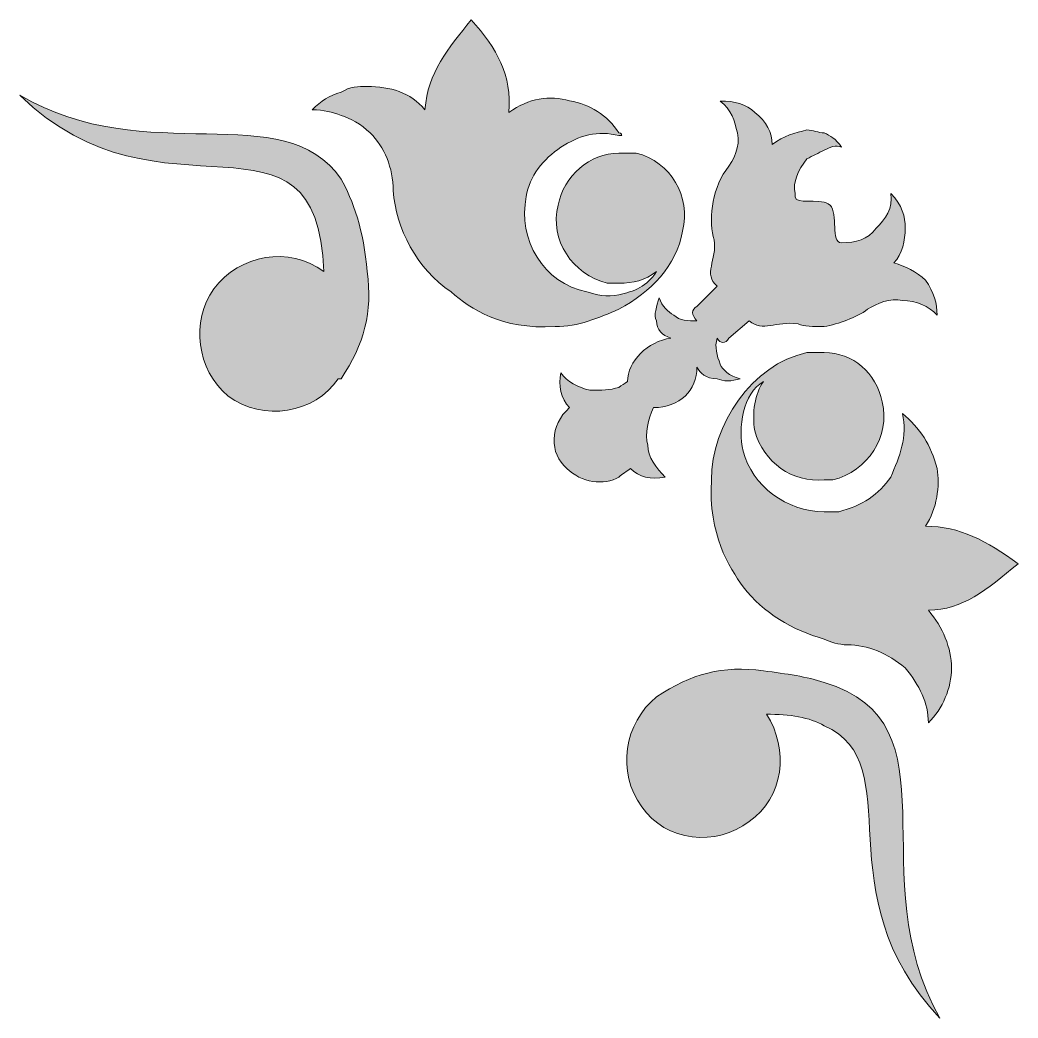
# Model space of a CAD drawing. Header units: inches. Extents: x -227 to 822, y -104 to 945.
import ezdxf

# ---------------------------------------------------------------- set-up
doc = ezdxf.new("R2010")
doc.units = ezdxf.units.IN
doc.header["$MEASUREMENT"] = 0
doc.layers.add('图层 1', color=7, linetype='Continuous')

# ---------------------------------------------------------------- blocks, each defined once
blk = doc.blocks.new('block 2')
at = {"layer": '图层 1', "true_color": 0xffffff}
h = blk.add_hatch(color=7, dxfattribs=at)
h.dxf.hatch_style = 2
edge = h.paths.add_edge_path()
edge.add_spline(control_points=[(402.4, 640.9), (435.8, 659.1), (463.2, 686.5), (469.2, 723), (478.4, 759.4), (457.1, 795.9), (420.6, 805), (414.5, 805), (408.4, 805), (402.4, 805), (372, 805), (344.6, 780.7), (338.5, 750.3), (329.4, 713.8), (353.7, 677.4), (390.2, 668.2), (393.2, 668.2), (399.3, 668.2), (402.4, 668.2), (417.6, 668.2), (429.7, 671.3), (441.9, 680.4), (432.8, 665.2), (417.6, 659.1), (402.4, 656.1), (390.2, 653), (378.1, 656.1), (368.9, 659.1), (323.3, 668.2), (296, 713.8), (305.1, 759.4), (308.1, 780.7), (323.3, 799), (341.6, 811.1), (359.8, 823.3), (381.1, 829.3), (402.4, 823.3), (405.4, 823.3), (405.4, 823.3), (405.4, 823.3), (405.4, 823.3), (405.4, 826.3), (402.4, 826.3), (390.2, 844.6), (372, 856.7), (350.7, 859.8), (329.4, 865.8), (308.1, 862.8), (286.9, 847.6), (289.9, 887.1), (274.7, 914.5), (247.3, 944.9), (223, 914.5), (201.7, 890.1), (198.7, 850.6), (183.5, 868.9), (162.2, 874.9), (137.9, 874.9), (128.8, 874.9), (119.7, 874.9), (110.6, 868.9), (98.4, 865.8), (89.3, 859.7), (80.2, 850.6), (92.3, 850.6), (101.4, 847.6), (110.6, 844.6), (119.7, 841.5), (131.8, 835.4), (141, 826.3), (156.1, 811.1), (165.3, 789.8), (165.3, 765.5), (168.3, 726), (189.6, 683.5), (226.1, 659.1), (247.3, 640.9), (277.7, 619.6), (335.5, 622.6), (359.8, 622.6), (381.1, 631.8), (402.4, 640.9)], knot_values=[0, 0, 0, 0, 1, 1, 1, 2, 2, 2, 3, 3, 3, 4, 4, 4, 5, 5, 5, 6, 6, 6, 7, 7, 7, 8, 8, 8, 9, 9, 9, 10, 10, 10, 11, 11, 11, 12, 12, 12, 13, 13, 13, 14, 14, 14, 15, 15, 15, 16, 16, 16, 17, 17, 17, 18, 18, 18, 19, 19, 19, 20, 20, 20, 21, 21, 21, 22, 22, 22, 23, 23, 23, 24, 24, 24, 25, 25, 25, 26, 26, 26, 27, 27, 27, 27], degree=3, periodic=1)
h = blk.add_hatch(color=7, dxfattribs=at)
h.dxf.hatch_style = 2
edge = h.paths.add_edge_path()
edge.add_spline(control_points=[(110.6, 777.7), (49.8, 865.8), (-93.1, 786.8), (-226.9, 865.8), (-77.9, 719.9), (86.2, 871.9), (92.3, 680.4), (55.8, 707.8), (4.2, 698.6), (-23.2, 662.2), (-47.5, 628.7), (-41.4, 577), (-8, 549.7), (28.5, 522.3), (83.2, 531.5), (107.5, 567.9), (107.5, 567.9), (110.6, 567.9), (110.6, 567.9), (134.9, 604.4), (144, 637.9), (137.9, 680.4), (134.9, 723), (122.7, 756.4), (110.6, 777.7)], knot_values=[0, 0, 0, 0, 1, 1, 1, 2, 2, 2, 3, 3, 3, 4, 4, 4, 5, 5, 5, 6, 6, 6, 7, 7, 7, 8, 8, 8, 8], degree=3, periodic=1)
h = blk.add_hatch(color=7, dxfattribs=at)
h.dxf.hatch_style = 2
edge = h.paths.add_edge_path()
edge.add_spline(control_points=[(451, 464.6), (441.9, 473.7), (432.8, 485.9), (432.8, 498), (429.7, 510.2), (432.8, 525.4), (438.9, 537.5), (466.2, 537.5), (484.5, 555.8), (484.5, 580.1), (487.5, 574), (493.6, 567.9), (505.7, 567.9), (511.8, 564.9), (520.9, 564.9), (530, 567.9), (517.9, 571), (511.8, 577), (508.8, 583.1), (505.7, 592.3), (502.7, 601.4), (505.7, 610.5), (508.8, 604.4), (514.8, 604.4), (517.9, 610.5), (517.9, 610.5), (539.2, 628.7), (539.2, 628.7), (554.4, 616.6), (566.5, 628.7), (590.8, 625.7), (596.9, 622.6), (606, 622.6), (618.2, 622.6), (633.4, 625.7), (651.6, 631.8), (663.8, 640.9), (672.9, 647), (688.1, 653), (700.3, 650), (715.5, 650), (727.6, 643.9), (736.8, 634.8), (736.8, 647), (733.7, 659.1), (724.6, 671.3), (715.5, 680.4), (703.3, 686.5), (691.2, 689.5), (700.3, 698.6), (703.3, 713.8), (703.3, 726), (703.3, 738.2), (700.3, 750.3), (688.1, 762.5), (691.2, 747.3), (682, 735.1), (672.9, 726), (663.8, 713.8), (651.6, 710.8), (636.4, 710.8), (624.3, 710.8), (633.4, 741.2), (624.3, 750.3), (624.3, 750.3), (621.2, 753.3), (618.2, 753.3), (603, 756.4), (584.8, 750.3), (587.8, 762.5), (584.8, 774.6), (590.8, 786.8), (600, 799), (606, 802), (612.1, 805), (618.2, 808.1), (624.3, 811.1), (630.4, 814.1), (636.4, 811.1), (630.4, 820.2), (624.3, 823.3), (618.2, 826.3), (612.1, 826.3), (606, 829.3), (600, 829.3), (587.8, 826.3), (575.6, 823.3), (563.5, 814.1), (563.5, 826.3), (557.4, 838.5), (545.2, 847.6), (536.1, 856.7), (524, 859.7), (508.8, 859.7), (520.9, 850.6), (524, 838.5), (527, 826.3), (530, 811.1), (524, 799), (514.8, 786.8), (499.6, 765.5), (496.6, 732.1), (502.7, 713.8), (505.7, 692.6), (490.5, 677.4), (505.7, 665.2), (505.7, 665.2), (484.5, 643.9), (484.5, 643.9), (478.4, 640.9), (478.4, 634.8), (484.5, 628.7), (475.3, 628.7), (466.2, 628.7), (460.1, 634.8), (454, 637.9), (448, 643.9), (444.9, 653), (441.9, 643.9), (438.9, 634.8), (441.9, 628.7), (441.9, 619.6), (448, 613.5), (457.1, 610.5), (432.8, 607.4), (411.5, 586.2), (411.5, 564.9), (408.4, 561.8), (405.4, 561.8), (402.4, 558.8), (393.3, 555.8), (384.1, 555.8), (372, 555.8), (359.8, 558.8), (347.7, 564.9), (341.6, 574), (338.5, 561.8), (341.6, 546.7), (350.7, 537.5), (329.4, 519.3), (329.4, 488.9), (347.7, 473.7), (362.8, 458.5), (387.2, 455.5), (402.4, 464.6), (405.4, 467.6), (411.5, 470.7), (414.5, 473.7), (423.7, 464.6), (435.8, 461.5), (451, 464.6)], knot_values=[0, 0, 0, 0, 1, 1, 1, 2, 2, 2, 3, 3, 3, 4, 4, 4, 5, 5, 5, 6, 6, 6, 7, 7, 7, 8, 8, 8, 9, 9, 9, 10, 10, 10, 11, 11, 11, 12, 12, 12, 13, 13, 13, 14, 14, 14, 15, 15, 15, 16, 16, 16, 17, 17, 17, 18, 18, 18, 19, 19, 19, 20, 20, 20, 21, 21, 21, 22, 22, 22, 23, 23, 23, 24, 24, 24, 25, 25, 25, 26, 26, 26, 27, 27, 27, 28, 28, 28, 29, 29, 29, 30, 30, 30, 31, 31, 31, 32, 32, 32, 33, 33, 33, 34, 34, 34, 35, 35, 35, 36, 36, 36, 37, 37, 37, 38, 38, 38, 39, 39, 39, 40, 40, 40, 41, 41, 41, 42, 42, 42, 43, 43, 43, 44, 44, 44, 45, 45, 45, 46, 46, 46, 47, 47, 47, 48, 48, 48, 49, 49, 49, 50, 50, 50, 50], degree=3, periodic=1)
h = blk.add_hatch(color=7, dxfattribs=at)
h.dxf.hatch_style = 2
edge = h.paths.add_edge_path()
edge.add_spline(control_points=[(821.9, 373.4), (788.4, 397.7), (761.1, 412.9), (724.6, 412.9), (736.8, 431.2), (739.8, 455.5), (736.8, 473.7), (730.7, 498), (718.5, 516.2), (700.3, 531.5), (706.3, 507.1), (697.2, 485.9), (688.1, 464.6), (676, 446.3), (657.7, 434.2), (633.4, 428.1), (627.3, 428.1), (624.3, 428.1), (618.2, 428.1), (578.7, 428.1), (542.2, 455.5), (533.1, 491.9), (527, 516.2), (533.1, 552.7), (554.4, 564.9), (545.2, 552.7), (542.2, 531.5), (545.2, 513.2), (554.4, 479.8), (584.8, 458.5), (618.2, 461.5), (621.2, 461.5), (624.3, 461.5), (627.3, 461.5), (663.8, 470.7), (688.1, 507.1), (679, 543.6), (672.9, 574), (648.6, 595.3), (618.2, 595.3), (612.1, 595.3), (606, 595.3), (600, 595.3), (542.2, 583.1), (499.6, 519.3), (499.6, 461.5), (496.6, 403.8), (517.9, 370.4), (533.1, 349.1), (554.4, 321.7), (584.8, 303.5), (618.2, 294.4), (624.3, 291.3), (633.4, 288.3), (642.5, 288.3), (663.8, 288.3), (685.1, 279.2), (703.3, 264), (718.5, 245.7), (727.6, 227.5), (727.6, 206.2), (742.8, 221.4), (751.9, 242.7), (751.9, 264), (751.9, 285.2), (742.8, 306.5), (727.6, 324.8), (764.1, 324.8), (788.4, 346), (821.9, 373.4)], knot_values=[0, 0, 0, 0, 1, 1, 1, 2, 2, 2, 3, 3, 3, 4, 4, 4, 5, 5, 5, 6, 6, 6, 7, 7, 7, 8, 8, 8, 9, 9, 9, 10, 10, 10, 11, 11, 11, 12, 12, 12, 13, 13, 13, 14, 14, 14, 15, 15, 15, 16, 16, 16, 17, 17, 17, 18, 18, 18, 19, 19, 19, 20, 20, 20, 21, 21, 21, 22, 22, 22, 23, 23, 23, 23], degree=3, periodic=1)
h = blk.add_hatch(color=7, dxfattribs=at)
h.dxf.hatch_style = 2
edge = h.paths.add_edge_path()
edge.add_spline(control_points=[(618.2, 248.7), (600, 254.8), (578.7, 257.9), (554.4, 260.9), (511.8, 267), (478.4, 257.9), (441.9, 233.6), (408.4, 206.2), (399.3, 154.5), (426.7, 118.1), (451, 81.6), (505.7, 75.5), (539.2, 102.8), (575.6, 127.2), (581.7, 178.8), (557.4, 215.3), (581.7, 215.3), (603, 212.3), (618.2, 203.2), (709.4, 163.6), (615.1, 26.9), (739.8, -103.9), (654.7, 45.1), (761.1, 206.2), (618.2, 248.7)], knot_values=[0, 0, 0, 0, 1, 1, 1, 2, 2, 2, 3, 3, 3, 4, 4, 4, 5, 5, 5, 6, 6, 6, 7, 7, 7, 8, 8, 8, 8], degree=3, periodic=1)
at = {"layer": '图层 1', "lineweight": 0}
for points, knots in [([(402.4, 640.9), (435.8, 659.1), (463.2, 686.5), (469.2, 723), (478.4, 759.4), (457.1, 795.9), (420.6, 805), (414.5, 805), (408.4, 805), (402.4, 805), (372, 805), (344.6, 780.7), (338.5, 750.3), (329.4, 713.8), (353.7, 677.4), (390.2, 668.2), (393.2, 668.2), (399.3, 668.2), (402.4, 668.2), (417.6, 668.2), (429.7, 671.3), (441.9, 680.4), (432.8, 665.2), (417.6, 659.1), (402.4, 656.1), (390.2, 653), (378.1, 656.1), (368.9, 659.1), (323.3, 668.2), (296, 713.8), (305.1, 759.4), (308.1, 780.7), (323.3, 799), (341.6, 811.1), (359.8, 823.3), (381.1, 829.3), (402.4, 823.3), (405.4, 823.3), (405.4, 823.3), (405.4, 823.3), (405.4, 823.3), (405.4, 826.3), (402.4, 826.3), (390.2, 844.6), (372, 856.7), (350.7, 859.8), (329.4, 865.8), (308.1, 862.8), (286.9, 847.6), (289.9, 887.1), (274.7, 914.5), (247.3, 944.9), (223, 914.5), (201.7, 890.1), (198.7, 850.6), (183.5, 868.9), (162.2, 874.9), (137.9, 874.9), (128.8, 874.9), (119.7, 874.9), (110.6, 868.9), (98.4, 865.8), (89.3, 859.7), (80.2, 850.6), (92.3, 850.6), (101.4, 847.6), (110.6, 844.6), (119.7, 841.5), (131.8, 835.4), (141, 826.3), (156.1, 811.1), (165.3, 789.8), (165.3, 765.5), (168.3, 726), (189.6, 683.5), (226.1, 659.1), (247.3, 640.9), (277.7, 619.6), (335.5, 622.6), (359.8, 622.6), (381.1, 631.8), (402.4, 640.9)], [0, 0, 0, 0, 1, 1, 1, 2, 2, 2, 3, 3, 3, 4, 4, 4, 5, 5, 5, 6, 6, 6, 7, 7, 7, 8, 8, 8, 9, 9, 9, 10, 10, 10, 11, 11, 11, 12, 12, 12, 13, 13, 13, 14, 14, 14, 15, 15, 15, 16, 16, 16, 17, 17, 17, 18, 18, 18, 19, 19, 19, 20, 20, 20, 21, 21, 21, 22, 22, 22, 23, 23, 23, 24, 24, 24, 25, 25, 25, 26, 26, 26, 27, 27, 27, 27]), ([(110.6, 777.7), (49.8, 865.8), (-93.1, 786.8), (-226.9, 865.8), (-77.9, 719.9), (86.2, 871.9), (92.3, 680.4), (55.8, 707.8), (4.2, 698.6), (-23.2, 662.2), (-47.5, 628.7), (-41.4, 577), (-8, 549.7), (28.5, 522.3), (83.2, 531.5), (107.5, 567.9), (107.5, 567.9), (110.6, 567.9), (110.6, 567.9), (134.9, 604.4), (144, 637.9), (137.9, 680.4), (134.9, 723), (122.7, 756.4), (110.6, 777.7)], [0, 0, 0, 0, 1, 1, 1, 2, 2, 2, 3, 3, 3, 4, 4, 4, 5, 5, 5, 6, 6, 6, 7, 7, 7, 8, 8, 8, 8]), ([(451, 464.6), (441.9, 473.7), (432.8, 485.9), (432.8, 498), (429.7, 510.2), (432.8, 525.4), (438.9, 537.5), (466.2, 537.5), (484.5, 555.8), (484.5, 580.1), (487.5, 574), (493.6, 567.9), (505.7, 567.9), (511.8, 564.9), (520.9, 564.9), (530, 567.9), (517.9, 571), (511.8, 577), (508.8, 583.1), (505.7, 592.3), (502.7, 601.4), (505.7, 610.5), (508.8, 604.4), (514.8, 604.4), (517.9, 610.5), (517.9, 610.5), (539.2, 628.7), (539.2, 628.7), (554.4, 616.6), (566.5, 628.7), (590.8, 625.7), (596.9, 622.6), (606, 622.6), (618.2, 622.6), (633.4, 625.7), (651.6, 631.8), (663.8, 640.9), (672.9, 647), (688.1, 653), (700.3, 650), (715.5, 650), (727.6, 643.9), (736.8, 634.8), (736.8, 647), (733.7, 659.1), (724.6, 671.3), (715.5, 680.4), (703.3, 686.5), (691.2, 689.5), (700.3, 698.6), (703.3, 713.8), (703.3, 726), (703.3, 738.2), (700.3, 750.3), (688.1, 762.5), (691.2, 747.3), (682, 735.1), (672.9, 726), (663.8, 713.8), (651.6, 710.8), (636.4, 710.8), (624.3, 710.8), (633.4, 741.2), (624.3, 750.3), (624.3, 750.3), (621.2, 753.3), (618.2, 753.3), (603, 756.4), (584.8, 750.3), (587.8, 762.5), (584.8, 774.6), (590.8, 786.8), (600, 799), (606, 802), (612.1, 805), (618.2, 808.1), (624.3, 811.1), (630.4, 814.1), (636.4, 811.1), (630.4, 820.2), (624.3, 823.3), (618.2, 826.3), (612.1, 826.3), (606, 829.3), (600, 829.3), (587.8, 826.3), (575.6, 823.3), (563.5, 814.1), (563.5, 826.3), (557.4, 838.5), (545.2, 847.6), (536.1, 856.7), (524, 859.7), (508.8, 859.7), (520.9, 850.6), (524, 838.5), (527, 826.3), (530, 811.1), (524, 799), (514.8, 786.8), (499.6, 765.5), (496.6, 732.1), (502.7, 713.8), (505.7, 692.6), (490.5, 677.4), (505.7, 665.2), (505.7, 665.2), (484.5, 643.9), (484.5, 643.9), (478.4, 640.9), (478.4, 634.8), (484.5, 628.7), (475.3, 628.7), (466.2, 628.7), (460.1, 634.8), (454, 637.9), (448, 643.9), (444.9, 653), (441.9, 643.9), (438.9, 634.8), (441.9, 628.7), (441.9, 619.6), (448, 613.5), (457.1, 610.5), (432.8, 607.4), (411.5, 586.2), (411.5, 564.9), (408.4, 561.8), (405.4, 561.8), (402.4, 558.8), (393.3, 555.8), (384.1, 555.8), (372, 555.8), (359.8, 558.8), (347.7, 564.9), (341.6, 574), (338.5, 561.8), (341.6, 546.7), (350.7, 537.5), (329.4, 519.3), (329.4, 488.9), (347.7, 473.7), (362.8, 458.5), (387.2, 455.5), (402.4, 464.6), (405.4, 467.6), (411.5, 470.7), (414.5, 473.7), (423.7, 464.6), (435.8, 461.5), (451, 464.6)], [0, 0, 0, 0, 1, 1, 1, 2, 2, 2, 3, 3, 3, 4, 4, 4, 5, 5, 5, 6, 6, 6, 7, 7, 7, 8, 8, 8, 9, 9, 9, 10, 10, 10, 11, 11, 11, 12, 12, 12, 13, 13, 13, 14, 14, 14, 15, 15, 15, 16, 16, 16, 17, 17, 17, 18, 18, 18, 19, 19, 19, 20, 20, 20, 21, 21, 21, 22, 22, 22, 23, 23, 23, 24, 24, 24, 25, 25, 25, 26, 26, 26, 27, 27, 27, 28, 28, 28, 29, 29, 29, 30, 30, 30, 31, 31, 31, 32, 32, 32, 33, 33, 33, 34, 34, 34, 35, 35, 35, 36, 36, 36, 37, 37, 37, 38, 38, 38, 39, 39, 39, 40, 40, 40, 41, 41, 41, 42, 42, 42, 43, 43, 43, 44, 44, 44, 45, 45, 45, 46, 46, 46, 47, 47, 47, 48, 48, 48, 49, 49, 49, 50, 50, 50, 50]), ([(821.9, 373.4), (788.4, 397.7), (761.1, 412.9), (724.6, 412.9), (736.8, 431.2), (739.8, 455.5), (736.8, 473.7), (730.7, 498), (718.5, 516.2), (700.3, 531.5), (706.3, 507.1), (697.2, 485.9), (688.1, 464.6), (676, 446.3), (657.7, 434.2), (633.4, 428.1), (627.3, 428.1), (624.3, 428.1), (618.2, 428.1), (578.7, 428.1), (542.2, 455.5), (533.1, 491.9), (527, 516.2), (533.1, 552.7), (554.4, 564.9), (545.2, 552.7), (542.2, 531.5), (545.2, 513.2), (554.4, 479.8), (584.8, 458.5), (618.2, 461.5), (621.2, 461.5), (624.3, 461.5), (627.3, 461.5), (663.8, 470.7), (688.1, 507.1), (679, 543.6), (672.9, 574), (648.6, 595.3), (618.2, 595.3), (612.1, 595.3), (606, 595.3), (600, 595.3), (542.2, 583.1), (499.6, 519.3), (499.6, 461.5), (496.6, 403.8), (517.9, 370.4), (533.1, 349.1), (554.4, 321.7), (584.8, 303.5), (618.2, 294.4), (624.3, 291.3), (633.4, 288.3), (642.5, 288.3), (663.8, 288.3), (685.1, 279.2), (703.3, 264), (718.5, 245.7), (727.6, 227.5), (727.6, 206.2), (742.8, 221.4), (751.9, 242.7), (751.9, 264), (751.9, 285.2), (742.8, 306.5), (727.6, 324.8), (764.1, 324.8), (788.4, 346), (821.9, 373.4)], [0, 0, 0, 0, 1, 1, 1, 2, 2, 2, 3, 3, 3, 4, 4, 4, 5, 5, 5, 6, 6, 6, 7, 7, 7, 8, 8, 8, 9, 9, 9, 10, 10, 10, 11, 11, 11, 12, 12, 12, 13, 13, 13, 14, 14, 14, 15, 15, 15, 16, 16, 16, 17, 17, 17, 18, 18, 18, 19, 19, 19, 20, 20, 20, 21, 21, 21, 22, 22, 22, 23, 23, 23, 23]), ([(618.2, 248.7), (600, 254.8), (578.7, 257.9), (554.4, 260.9), (511.8, 267), (478.4, 257.9), (441.9, 233.6), (408.4, 206.2), (399.3, 154.5), (426.7, 118.1), (451, 81.6), (505.7, 75.5), (539.2, 102.8), (575.6, 127.2), (581.7, 178.8), (557.4, 215.3), (581.7, 215.3), (603, 212.3), (618.2, 203.2), (709.4, 163.6), (615.1, 26.9), (739.8, -103.9), (654.7, 45.1), (761.1, 206.2), (618.2, 248.7)], [0, 0, 0, 0, 1, 1, 1, 2, 2, 2, 3, 3, 3, 4, 4, 4, 5, 5, 5, 6, 6, 6, 7, 7, 7, 8, 8, 8, 8])]:
    blk.add_open_spline(points, degree=3, knots=knots, dxfattribs=at)

msp = doc.modelspace()

# ---------------------------------------------------------------- block references
at = {"layer": '图层 1'}
msp.add_blockref('block 2', (0, 0), dxfattribs=at)

doc.saveas('drawing.dxf')
